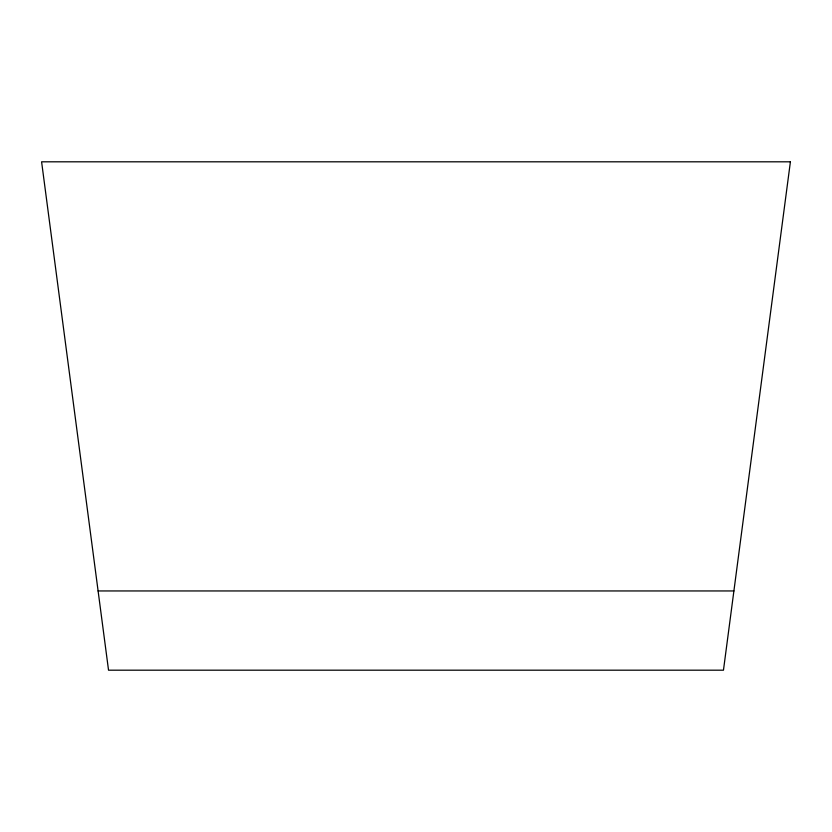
<?xml version="1.0" encoding="UTF-8"?>
<svg xmlns="http://www.w3.org/2000/svg" width="832" height="832" viewBox="0 0 832 832"><rect width="100%" height="100%" fill="white"/><g stroke="black" fill="none" stroke-linecap="round" stroke-linejoin="round"><path stroke-width="1.25" d="M98.093 590.949L733.907 590.949M790.4 161.814L723.466 670.186L108.534 670.186L41.6 161.814L790.4 161.814"/></g></svg>
